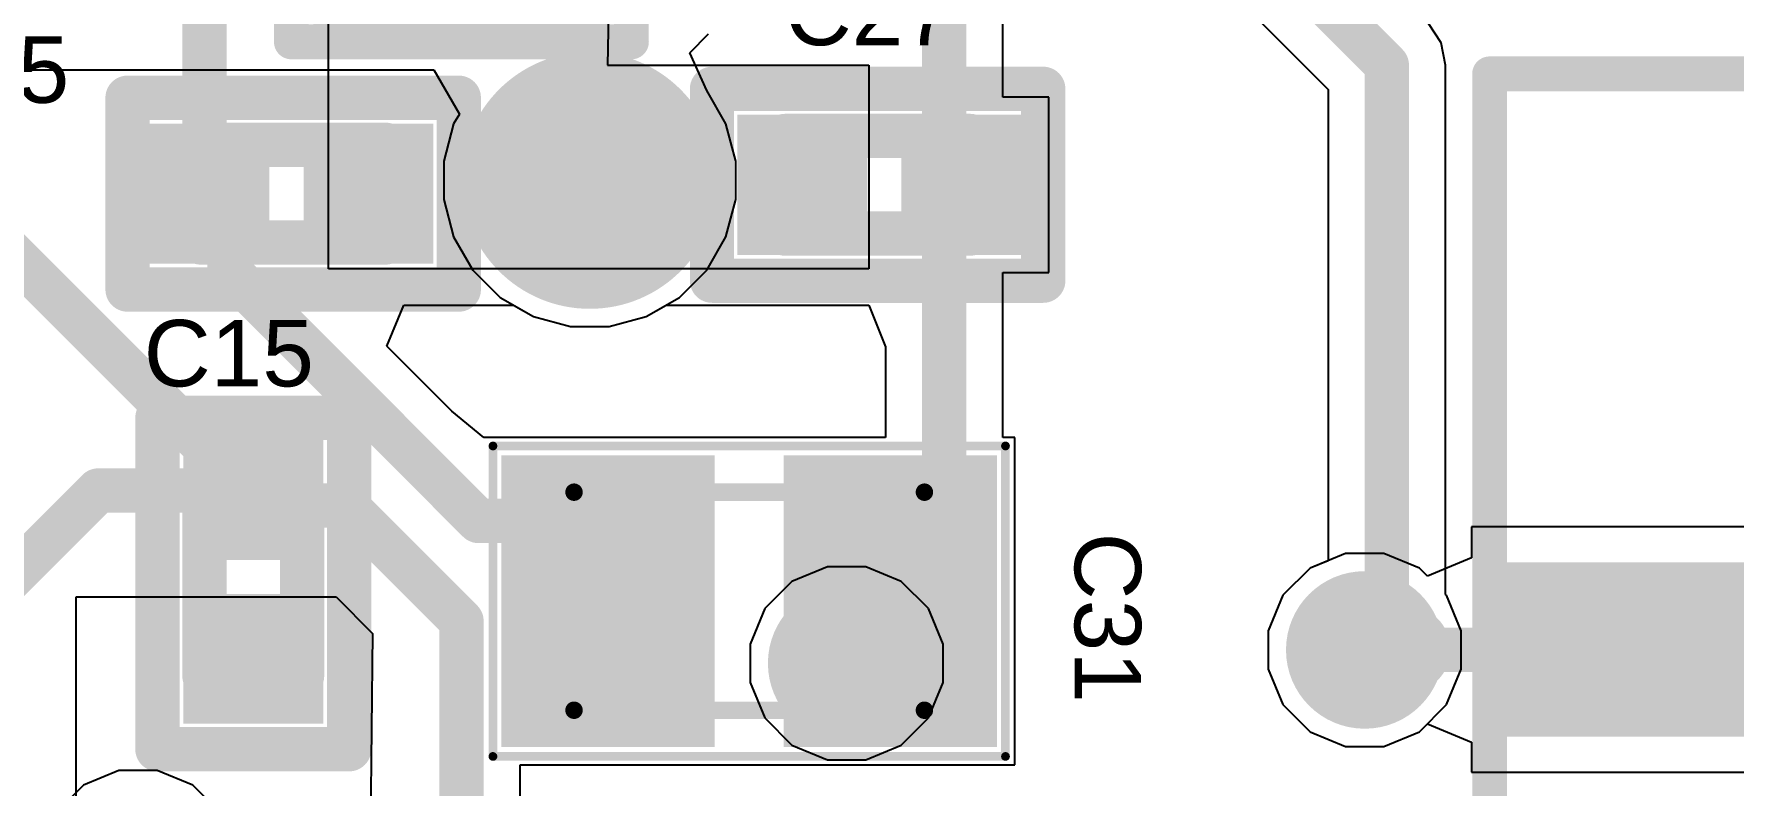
# Model space of a CAD drawing. Header units: inches. Extents: x 2.95 to 6.74, y 1.23 to 4.83.
# Drawn here: x 5.9035 to 6.2874, y 2.7843 to 2.954 of the extents above; entities that cross this region are included whole.
import ezdxf

# ---------------------------------------------------------------- set-up
doc = ezdxf.new("R2010")
doc.units = ezdxf.units.IN
doc.header["$MEASUREMENT"] = 0
for name, color, linetype in [('Bottom Layer', 5, 'Continuous'), ('Bottom Solder', 6, 'Continuous'), ('GND', 76, 'Continuous'), ('Mechanical 10', 56, 'Continuous'), ('Mechanical 12', 56, 'Continuous'), ('Mechanical 15', 56, 'Continuous'), ('PWR', 16, 'Continuous'), ('Top 3D Body', 56, 'Continuous'), ('Top Assembly', 56, 'Continuous'), ('Top Component Center', 56, 'Continuous'), ('Top Courtyard', 56, 'Continuous'), ('Top Layer', 1, 'Continuous'), ('Top Overlay', 2, 'Continuous'), ('Top Paste', 8, 'Continuous'), ('Top Solder', 216, 'Continuous'), ('Via Holes', 16, 'Continuous')]:
    doc.layers.add(name, color=color, linetype=linetype)
doc.styles.add('Arial', font='', dxfattribs={"height": 0.2})
doc.styles.get('Arial').set_extended_font_data('Arial')

# ---------------------------------------------------------------- blocks, each defined once
blk = doc.blocks.new('FP_TNPW1206__3_MFG_49')
at = {"layer": 'Top Layer'}
for points in [[(-0.0748, 0.03346), (-0.03937, 0.03346), (-0.03937, -0.03346), (-0.0748, -0.03346)], [(0.03937, 0.03346), (0.0748, 0.03346), (0.0748, -0.03346), (0.03937, -0.03346)]]:
    blk.add_hatch(color=1, dxfattribs=at).paths.add_polyline_path(points)
at = {"layer": 'Top Paste'}
for points in [[(-0.0748, 0.03346), (-0.03937, 0.03346), (-0.03937, -0.03346), (-0.0748, -0.03346)], [(0.03937, 0.03346), (0.0748, 0.03346), (0.0748, -0.03346), (0.03937, -0.03346)]]:
    blk.add_hatch(color=8, dxfattribs=at).paths.add_polyline_path(points)
at = {"layer": 'Top Solder'}
for points in [[(-0.0748, 0.03346), (-0.03937, 0.03346), (-0.03937, -0.03346), (-0.0748, -0.03346)], [(0.03937, 0.03346), (0.0748, 0.03346), (0.0748, -0.03346), (0.03937, -0.03346)]]:
    blk.add_hatch(color=216, dxfattribs=at).paths.add_polyline_path(points)
at = {"layer": 'Top 3D Body'}
for points in [[(-0.06496, 0.03445, 0.00787, 0.00787, 0), (0.06496, 0.03445, 0.00787, 0.00787, 0)], [(-0.06496, 0.03445, 0.00787, 0.00787, 0), (-0.06496, -0.03445, 0.00787, 0.00787, 0)], [(0.06496, 0.03445, 0.00787, 0.00787, 0), (0.06496, -0.03445, 0.00787, 0.00787, 0)], [(-0.06496, -0.03445, 0.00787, 0.00787, 0), (0.06496, -0.03445, 0.00787, 0.00787, 0)]]:
    blk.add_lwpolyline(points, format="xyseb", dxfattribs=at)
for points in [[(-0.06693, 0.03445, 0.00394, 0.00394, 1), (-0.06299, 0.03445, 0.00394, 0.00394, 1)], [(-0.06693, 0.03445, 0.00394, 0.00394, 1), (-0.06299, 0.03445, 0.00394, 0.00394, 1)], [(0.06299, 0.03445, 0.00394, 0.00394, 1), (0.06693, 0.03445, 0.00394, 0.00394, 1)], [(0.06299, 0.03445, 0.00394, 0.00394, 1), (0.06693, 0.03445, 0.00394, 0.00394, 1)], [(-0.06693, -0.03445, 0.00394, 0.00394, 1), (-0.06299, -0.03445, 0.00394, 0.00394, 1)], [(-0.06693, -0.03445, 0.00394, 0.00394, 1), (-0.06299, -0.03445, 0.00394, 0.00394, 1)], [(0.06299, -0.03445, 0.00394, 0.00394, 1), (0.06693, -0.03445, 0.00394, 0.00394, 1)], [(0.06299, -0.03445, 0.00394, 0.00394, 1), (0.06693, -0.03445, 0.00394, 0.00394, 1)]]:
    blk.add_lwpolyline(points, format="xyseb", close=True, dxfattribs=at)
at = {"layer": 'Top Assembly'}
for points in [[(-0.07874, 0.03839, 0.00787, 0.00787, 0), (0.07874, 0.03839, 0.00787, 0.00787, 0)], [(-0.07874, 0.03839, 0.00787, 0.00787, 0), (-0.07874, -0.03839, 0.00787, 0.00787, 0)], [(0.07874, 0.03839, 0.00787, 0.00787, 0), (0.07874, -0.03839, 0.00787, 0.00787, 0)], [(-0.07874, -0.03839, 0.00787, 0.00787, 0), (0.07874, -0.03839, 0.00787, 0.00787, 0)]]:
    blk.add_lwpolyline(points, format="xyseb", dxfattribs=at)
for points in [[(-0.08071, 0.03839, 0.00394, 0.00394, 1), (-0.07677, 0.03839, 0.00394, 0.00394, 1)], [(-0.08071, 0.03839, 0.00394, 0.00394, 1), (-0.07677, 0.03839, 0.00394, 0.00394, 1)], [(0.07677, 0.03839, 0.00394, 0.00394, 1), (0.08071, 0.03839, 0.00394, 0.00394, 1)], [(0.07677, 0.03839, 0.00394, 0.00394, 1), (0.08071, 0.03839, 0.00394, 0.00394, 1)], [(-0.08071, -0.03839, 0.00394, 0.00394, 1), (-0.07677, -0.03839, 0.00394, 0.00394, 1)], [(-0.08071, -0.03839, 0.00394, 0.00394, 1), (-0.07677, -0.03839, 0.00394, 0.00394, 1)], [(0.07677, -0.03839, 0.00394, 0.00394, 1), (0.08071, -0.03839, 0.00394, 0.00394, 1)], [(0.07677, -0.03839, 0.00394, 0.00394, 1), (0.08071, -0.03839, 0.00394, 0.00394, 1)]]:
    blk.add_lwpolyline(points, format="xyseb", close=True, dxfattribs=at)
at = {"layer": 'Top Component Center'}
for points in [[(0, 0.01969, 0.00394, 0.00394, 0), (0, -0.01969, 0.00394, 0.00394, 0)], [(-0.01969, 0, 0.00394, 0.00394, 0), (0.01969, 0, 0.00394, 0.00394, 0)]]:
    blk.add_lwpolyline(points, format="xyseb", dxfattribs=at)
for points in [[(-0.00098, 0.01969, 0.00197, 0.00197, 1), (0.00098, 0.01969, 0.00197, 0.00197, 1)], [(-0.02067, 0, 0.00197, 0.00197, 1), (-0.0187, 0, 0.00197, 0.00197, 1)], [(0.0187, 0, 0.00197, 0.00197, 1), (0.02067, 0, 0.00197, 0.00197, 1)], [(-0.00098, -0.01969, 0.00197, 0.00197, 1), (0.00098, -0.01969, 0.00197, 0.00197, 1)]]:
    blk.add_lwpolyline(points, format="xyseb", close=True, dxfattribs=at)
at = {"layer": 'Top Courtyard'}
for points in [[(-0.07874, 0.03839, 0.00787, 0.00787, 0), (0.07874, 0.03839, 0.00787, 0.00787, 0)], [(-0.07874, 0.03839, 0.00787, 0.00787, 0), (-0.07874, -0.03839, 0.00787, 0.00787, 0)], [(0.07874, 0.03839, 0.00787, 0.00787, 0), (0.07874, -0.03839, 0.00787, 0.00787, 0)], [(-0.07874, -0.03839, 0.00787, 0.00787, 0), (0.07874, -0.03839, 0.00787, 0.00787, 0)]]:
    blk.add_lwpolyline(points, format="xyseb", dxfattribs=at)
for points in [[(-0.08071, 0.03839, 0.00394, 0.00394, 1), (-0.07677, 0.03839, 0.00394, 0.00394, 1)], [(-0.08071, 0.03839, 0.00394, 0.00394, 1), (-0.07677, 0.03839, 0.00394, 0.00394, 1)], [(0.07677, 0.03839, 0.00394, 0.00394, 1), (0.08071, 0.03839, 0.00394, 0.00394, 1)], [(0.07677, 0.03839, 0.00394, 0.00394, 1), (0.08071, 0.03839, 0.00394, 0.00394, 1)], [(-0.08071, -0.03839, 0.00394, 0.00394, 1), (-0.07677, -0.03839, 0.00394, 0.00394, 1)], [(-0.08071, -0.03839, 0.00394, 0.00394, 1), (-0.07677, -0.03839, 0.00394, 0.00394, 1)], [(0.07677, -0.03839, 0.00394, 0.00394, 1), (0.08071, -0.03839, 0.00394, 0.00394, 1)], [(0.07677, -0.03839, 0.00394, 0.00394, 1), (0.08071, -0.03839, 0.00394, 0.00394, 1)]]:
    blk.add_lwpolyline(points, format="xyseb", close=True, dxfattribs=at)
at = {"layer": 'Top Overlay'}
for points in [[(-0.02461, 0.03445, 0.00787, 0.00787, 0), (0.02461, 0.03445, 0.00787, 0.00787, 0)], [(-0.02461, -0.03445, 0.00787, 0.00787, 0), (0.02461, -0.03445, 0.00787, 0.00787, 0)]]:
    blk.add_lwpolyline(points, format="xyseb", dxfattribs=at)
for points in [[(-0.02657, 0.03445, 0.00394, 0.00394, 1), (-0.02264, 0.03445, 0.00394, 0.00394, 1)], [(0.02264, 0.03445, 0.00394, 0.00394, 1), (0.02657, 0.03445, 0.00394, 0.00394, 1)], [(-0.02657, -0.03445, 0.00394, 0.00394, 1), (-0.02264, -0.03445, 0.00394, 0.00394, 1)], [(0.02264, -0.03445, 0.00394, 0.00394, 1), (0.02657, -0.03445, 0.00394, 0.00394, 1)]]:
    blk.add_lwpolyline(points, format="xyseb", close=True, dxfattribs=at)
at = {"layer": 'Top Assembly', "style": 'Arial'}
blk.add_text('R56', height=0.03937, dxfattribs=at).set_placement((0, 0.00044))
blk = doc.blocks.new('FP_B4B_PH_SM4_GW_TB_LF_S_MFG_105')
at = {"layer": 'Top Layer'}
for points in [[(-0.24409, 0.05906), (-0.1811, 0.05906), (-0.1811, -0.05906), (-0.24409, -0.05906)], [(0.1811, 0.05906), (0.24409, 0.05906), (0.24409, -0.05906), (0.1811, -0.05906)], [(-0.1378, 0.01969), (-0.09843, 0.01969), (-0.09843, -0.19685), (-0.1378, -0.19685)], [(-0.05906, 0.01969), (-0.01969, 0.01969), (-0.01969, -0.19685), (-0.05906, -0.19685)], [(0.01969, 0.01969), (0.05906, 0.01969), (0.05906, -0.19685), (0.01969, -0.19685)], [(0.09843, 0.01969), (0.1378, 0.01969), (0.1378, -0.19685), (0.09843, -0.19685)]]:
    blk.add_hatch(color=1, dxfattribs=at).paths.add_polyline_path(points)
at = {"layer": 'Top Paste'}
for points in [[(-0.24409, 0.05906), (-0.1811, 0.05906), (-0.1811, -0.05906), (-0.24409, -0.05906)], [(0.1811, 0.05906), (0.24409, 0.05906), (0.24409, -0.05906), (0.1811, -0.05906)], [(-0.1378, 0.01969), (-0.09843, 0.01969), (-0.09843, -0.19685), (-0.1378, -0.19685)], [(-0.05906, 0.01969), (-0.01969, 0.01969), (-0.01969, -0.19685), (-0.05906, -0.19685)], [(0.01969, 0.01969), (0.05906, 0.01969), (0.05906, -0.19685), (0.01969, -0.19685)], [(0.09843, 0.01969), (0.1378, 0.01969), (0.1378, -0.19685), (0.09843, -0.19685)]]:
    blk.add_hatch(color=8, dxfattribs=at).paths.add_polyline_path(points)
at = {"layer": 'Top Solder'}
for points in [[(-0.24409, 0.05906), (-0.1811, 0.05906), (-0.1811, -0.05906), (-0.24409, -0.05906)], [(0.1811, 0.05906), (0.24409, 0.05906), (0.24409, -0.05906), (0.1811, -0.05906)], [(-0.1378, 0.01969), (-0.09843, 0.01969), (-0.09843, -0.19685), (-0.1378, -0.19685)], [(-0.05906, 0.01969), (-0.01969, 0.01969), (-0.01969, -0.19685), (-0.05906, -0.19685)], [(0.01969, 0.01969), (0.05906, 0.01969), (0.05906, -0.19685), (0.01969, -0.19685)], [(0.09843, 0.01969), (0.1378, 0.01969), (0.1378, -0.19685), (0.09843, -0.19685)]]:
    blk.add_hatch(color=216, dxfattribs=at).paths.add_polyline_path(points)
at = {"layer": 'Top 3D Body'}
for points in [[(0.23524, 0.09843, 0.00787, 0.00787, 0), (-0.23524, 0.09843, 0.00787, 0.00787, 0)], [(-0.23524, -0.09843, 0.00787, 0.00787, 0), (-0.23524, 0.09843, 0.00787, 0.00787, 0)], [(0.23524, -0.09843, 0.00787, 0.00787, 0), (0.23524, 0.09843, 0.00787, 0.00787, 0)], [(0.23524, -0.09843, 0.00787, 0.00787, 0), (-0.23524, -0.09843, 0.00787, 0.00787, 0)]]:
    blk.add_lwpolyline(points, format="xyseb", dxfattribs=at)
for points in [[(-0.2372, 0.09843, 0.00394, 0.00394, 1), (-0.23327, 0.09843, 0.00394, 0.00394, 1)], [(-0.2372, 0.09843, 0.00394, 0.00394, 1), (-0.23327, 0.09843, 0.00394, 0.00394, 1)], [(0.23327, 0.09843, 0.00394, 0.00394, 1), (0.2372, 0.09843, 0.00394, 0.00394, 1)], [(0.23327, 0.09843, 0.00394, 0.00394, 1), (0.2372, 0.09843, 0.00394, 0.00394, 1)], [(-0.2372, -0.09843, 0.00394, 0.00394, 1), (-0.23327, -0.09843, 0.00394, 0.00394, 1)], [(-0.2372, -0.09843, 0.00394, 0.00394, 1), (-0.23327, -0.09843, 0.00394, 0.00394, 1)], [(0.23327, -0.09843, 0.00394, 0.00394, 1), (0.2372, -0.09843, 0.00394, 0.00394, 1)], [(0.23327, -0.09843, 0.00394, 0.00394, 1), (0.2372, -0.09843, 0.00394, 0.00394, 1)]]:
    blk.add_lwpolyline(points, format="xyseb", close=True, dxfattribs=at)
at = {"layer": 'Top Assembly'}
for points in [[(0.24803, 0.10236, 0.00787, 0.00787, 0), (-0.24803, 0.10236, 0.00787, 0.00787, 0)], [(-0.24803, -0.20079, 0.00787, 0.00787, 0), (-0.24803, 0.10236, 0.00787, 0.00787, 0)], [(0.24803, -0.20079, 0.00787, 0.00787, 0), (0.24803, 0.10236, 0.00787, 0.00787, 0)], [(0.24803, -0.20079, 0.00787, 0.00787, 0), (-0.24803, -0.20079, 0.00787, 0.00787, 0)]]:
    blk.add_lwpolyline(points, format="xyseb", dxfattribs=at)
for points in [[(-0.25, 0.10236, 0.00394, 0.00394, 1), (-0.24606, 0.10236, 0.00394, 0.00394, 1)], [(-0.25, 0.10236, 0.00394, 0.00394, 1), (-0.24606, 0.10236, 0.00394, 0.00394, 1)], [(0.24606, 0.10236, 0.00394, 0.00394, 1), (0.25, 0.10236, 0.00394, 0.00394, 1)], [(0.24606, 0.10236, 0.00394, 0.00394, 1), (0.25, 0.10236, 0.00394, 0.00394, 1)], [(-0.25, -0.20079, 0.00394, 0.00394, 1), (-0.24606, -0.20079, 0.00394, 0.00394, 1)], [(-0.25, -0.20079, 0.00394, 0.00394, 1), (-0.24606, -0.20079, 0.00394, 0.00394, 1)], [(0.24606, -0.20079, 0.00394, 0.00394, 1), (0.25, -0.20079, 0.00394, 0.00394, 1)], [(0.24606, -0.20079, 0.00394, 0.00394, 1), (0.25, -0.20079, 0.00394, 0.00394, 1)]]:
    blk.add_lwpolyline(points, format="xyseb", close=True, dxfattribs=at)
at = {"layer": 'Top Component Center'}
for points in [[(0, -0.01969, 0.00394, 0.00394, 0), (0, 0.01969, 0.00394, 0.00394, 0)], [(0.01969, 0, 0.00394, 0.00394, 0), (-0.01969, 0, 0.00394, 0.00394, 0)]]:
    blk.add_lwpolyline(points, format="xyseb", dxfattribs=at)
for points in [[(-0.00098, 0.01969, 0.00197, 0.00197, 1), (0.00098, 0.01969, 0.00197, 0.00197, 1)], [(-0.02067, 0, 0.00197, 0.00197, 1), (-0.0187, 0, 0.00197, 0.00197, 1)], [(0.0187, 0, 0.00197, 0.00197, 1), (0.02067, 0, 0.00197, 0.00197, 1)], [(-0.00098, -0.01969, 0.00197, 0.00197, 1), (0.00098, -0.01969, 0.00197, 0.00197, 1)]]:
    blk.add_lwpolyline(points, format="xyseb", close=True, dxfattribs=at)
at = {"layer": 'Top Courtyard'}
for points in [[(0.24803, 0.10236, 0.00787, 0.00787, 0), (-0.24803, 0.10236, 0.00787, 0.00787, 0)], [(-0.24803, -0.20079, 0.00787, 0.00787, 0), (-0.24803, 0.10236, 0.00787, 0.00787, 0)], [(0.24803, -0.20079, 0.00787, 0.00787, 0), (0.24803, 0.10236, 0.00787, 0.00787, 0)], [(0.24803, -0.20079, 0.00787, 0.00787, 0), (-0.24803, -0.20079, 0.00787, 0.00787, 0)]]:
    blk.add_lwpolyline(points, format="xyseb", dxfattribs=at)
for points in [[(-0.25, 0.10236, 0.00394, 0.00394, 1), (-0.24606, 0.10236, 0.00394, 0.00394, 1)], [(-0.25, 0.10236, 0.00394, 0.00394, 1), (-0.24606, 0.10236, 0.00394, 0.00394, 1)], [(0.24606, 0.10236, 0.00394, 0.00394, 1), (0.25, 0.10236, 0.00394, 0.00394, 1)], [(0.24606, 0.10236, 0.00394, 0.00394, 1), (0.25, 0.10236, 0.00394, 0.00394, 1)], [(-0.25, -0.20079, 0.00394, 0.00394, 1), (-0.24606, -0.20079, 0.00394, 0.00394, 1)], [(-0.25, -0.20079, 0.00394, 0.00394, 1), (-0.24606, -0.20079, 0.00394, 0.00394, 1)], [(0.24606, -0.20079, 0.00394, 0.00394, 1), (0.25, -0.20079, 0.00394, 0.00394, 1)], [(0.24606, -0.20079, 0.00394, 0.00394, 1), (0.25, -0.20079, 0.00394, 0.00394, 1)]]:
    blk.add_lwpolyline(points, format="xyseb", close=True, dxfattribs=at)
at = {"layer": 'Top Overlay'}
for points in [[(0.23524, 0.09843, 0.00787, 0.00787, 0), (-0.23524, 0.09843, 0.00787, 0.00787, 0)], [(-0.23524, 0.07382, 0.00787, 0.00787, 0), (-0.23524, 0.09843, 0.00787, 0.00787, 0)], [(0.23524, 0.07382, 0.00787, 0.00787, 0), (0.23524, 0.09843, 0.00787, 0.00787, 0)], [(-0.23524, -0.09843, 0.00787, 0.00787, 0), (-0.23524, -0.07382, 0.00787, 0.00787, 0)], [(0.23524, -0.09843, 0.00787, 0.00787, 0), (0.23524, -0.07382, 0.00787, 0.00787, 0)], [(-0.15256, -0.09843, 0.00787, 0.00787, 0), (-0.23524, -0.09843, 0.00787, 0.00787, 0)], [(0.23524, -0.09843, 0.00787, 0.00787, 0), (0.15256, -0.09843, 0.00787, 0.00787, 0)]]:
    blk.add_lwpolyline(points, format="xyseb", dxfattribs=at)
for points in [[(-0.2372, 0.09843, 0.00394, 0.00394, 1), (-0.23327, 0.09843, 0.00394, 0.00394, 1)], [(-0.2372, 0.09843, 0.00394, 0.00394, 1), (-0.23327, 0.09843, 0.00394, 0.00394, 1)], [(0.23327, 0.09843, 0.00394, 0.00394, 1), (0.2372, 0.09843, 0.00394, 0.00394, 1)], [(0.23327, 0.09843, 0.00394, 0.00394, 1), (0.2372, 0.09843, 0.00394, 0.00394, 1)], [(-0.2372, 0.07382, 0.00394, 0.00394, 1), (-0.23327, 0.07382, 0.00394, 0.00394, 1)], [(0.23327, 0.07382, 0.00394, 0.00394, 1), (0.2372, 0.07382, 0.00394, 0.00394, 1)], [(-0.2372, -0.07382, 0.00394, 0.00394, 1), (-0.23327, -0.07382, 0.00394, 0.00394, 1)], [(0.23327, -0.07382, 0.00394, 0.00394, 1), (0.2372, -0.07382, 0.00394, 0.00394, 1)], [(-0.2372, -0.09843, 0.00394, 0.00394, 1), (-0.23327, -0.09843, 0.00394, 0.00394, 1)], [(-0.2372, -0.09843, 0.00394, 0.00394, 1), (-0.23327, -0.09843, 0.00394, 0.00394, 1)], [(-0.15453, -0.09843, 0.00394, 0.00394, 1), (-0.15059, -0.09843, 0.00394, 0.00394, 1)], [(0.15059, -0.09843, 0.00394, 0.00394, 1), (0.15453, -0.09843, 0.00394, 0.00394, 1)], [(0.23327, -0.09843, 0.00394, 0.00394, 1), (0.2372, -0.09843, 0.00394, 0.00394, 1)], [(0.23327, -0.09843, 0.00394, 0.00394, 1), (0.2372, -0.09843, 0.00394, 0.00394, 1)], [(-0.11319, -0.21949, 0.00984, 0.00984, 1), (-0.12303, -0.21949, 0.00984, 0.00984, 1)], [(-0.12549, -0.21949, 0.00492, 0.00492, 1), (-0.12057, -0.21949, 0.00492, 0.00492, 1)], [(-0.11565, -0.21949, 0.00492, 0.00492, 1), (-0.11073, -0.21949, 0.00492, 0.00492, 1)]]:
    blk.add_lwpolyline(points, format="xyseb", close=True, dxfattribs=at)
at = {"layer": 'Top Assembly', "style": 'Arial'}
blk.add_text('J5', height=0.03937, dxfattribs=at).set_placement((-0.00007, -0.05619))
blk = doc.blocks.new('CAPC1005X55N_142')
at = {"layer": 'Top Layer'}
for points in [[(-0.03063, 0.01181), (-0.00937, 0.01181), (-0.00937, -0.01181), (-0.03063, -0.01181)], [(0.00638, 0.01181), (0.02764, 0.01181), (0.02764, -0.01181), (0.00638, -0.01181)]]:
    blk.add_hatch(color=1, dxfattribs=at).paths.add_polyline_path(points)
at = {"layer": 'Top Paste'}
for points in [[(-0.03063, 0.01181), (-0.00937, 0.01181), (-0.00937, -0.01181), (-0.03063, -0.01181)], [(0.00638, 0.01181), (0.02764, 0.01181), (0.02764, -0.01181), (0.00638, -0.01181)]]:
    blk.add_hatch(color=8, dxfattribs=at).paths.add_polyline_path(points)
at = {"layer": 'Top Solder'}
for points in [[(-0.03465, 0.01583), (-0.00535, 0.01583), (-0.00535, -0.01583), (-0.03465, -0.01583)], [(0.00236, 0.01583), (0.03165, 0.01583), (0.03165, -0.01583), (0.00236, -0.01583)]]:
    blk.add_hatch(color=216, dxfattribs=at).paths.add_polyline_path(points)
at = {"layer": 'Mechanical 10'}
for points in [[(-0.02087, -0.01102, 0.01, 0.01, 0), (-0.02087, 0.01102, 0.01, 0.01, 0)], [(-0.02087, 0.01102, 0.01, 0.01, 0), (0.02087, 0.01102, 0.01, 0.01, 0)], [(0.02087, -0.01102, 0.01, 0.01, 0), (0.02087, 0.01102, 0.01, 0.01, 0)], [(-0.02087, -0.01102, 0.01, 0.01, 0), (0.02087, -0.01102, 0.01, 0.01, 0)]]:
    blk.add_lwpolyline(points, format="xyseb", dxfattribs=at)
for points in [[(-0.02337, 0.01102, 0.005, 0.005, 1), (-0.01837, 0.01102, 0.005, 0.005, 1)], [(-0.02337, 0.01102, 0.005, 0.005, 1), (-0.01837, 0.01102, 0.005, 0.005, 1)], [(0.01837, 0.01102, 0.005, 0.005, 1), (0.02337, 0.01102, 0.005, 0.005, 1)], [(0.01837, 0.01102, 0.005, 0.005, 1), (0.02337, 0.01102, 0.005, 0.005, 1)], [(-0.02337, -0.01102, 0.005, 0.005, 1), (-0.01837, -0.01102, 0.005, 0.005, 1)], [(-0.02337, -0.01102, 0.005, 0.005, 1), (-0.01837, -0.01102, 0.005, 0.005, 1)], [(0.01837, -0.01102, 0.005, 0.005, 1), (0.02337, -0.01102, 0.005, 0.005, 1)], [(0.01837, -0.01102, 0.005, 0.005, 1), (0.02337, -0.01102, 0.005, 0.005, 1)]]:
    blk.add_lwpolyline(points, format="xyseb", close=True, dxfattribs=at)
at = {"layer": 'Mechanical 12'}
for points in [[(-0.0374, -0.02165, 0.01, 0.01, 0), (-0.0374, 0.02165, 0.01, 0.01, 0)], [(-0.0374, 0.02165, 0.01, 0.01, 0), (0.0374, 0.02165, 0.01, 0.01, 0)], [(0.0374, -0.02165, 0.01, 0.01, 0), (0.0374, 0.02165, 0.01, 0.01, 0)], [(-0.0374, -0.02165, 0.01, 0.01, 0), (0.0374, -0.02165, 0.01, 0.01, 0)]]:
    blk.add_lwpolyline(points, format="xyseb", dxfattribs=at)
for points in [[(-0.0399, 0.02165, 0.005, 0.005, 1), (-0.0349, 0.02165, 0.005, 0.005, 1)], [(-0.0399, 0.02165, 0.005, 0.005, 1), (-0.0349, 0.02165, 0.005, 0.005, 1)], [(0.0349, 0.02165, 0.005, 0.005, 1), (0.0399, 0.02165, 0.005, 0.005, 1)], [(0.0349, 0.02165, 0.005, 0.005, 1), (0.0399, 0.02165, 0.005, 0.005, 1)], [(-0.0399, -0.02165, 0.005, 0.005, 1), (-0.0349, -0.02165, 0.005, 0.005, 1)], [(-0.0399, -0.02165, 0.005, 0.005, 1), (-0.0349, -0.02165, 0.005, 0.005, 1)], [(0.0349, -0.02165, 0.005, 0.005, 1), (0.0399, -0.02165, 0.005, 0.005, 1)], [(0.0349, -0.02165, 0.005, 0.005, 1), (0.0399, -0.02165, 0.005, 0.005, 1)]]:
    blk.add_lwpolyline(points, format="xyseb", close=True, dxfattribs=at)
blk = doc.blocks.new('CAPC2012X94N_146')
at = {"layer": 'Top Layer'}
for points in [[(-0.05197, -0.02894), (-0.05197, 0.02894), (-0.01181, 0.02894), (-0.01181, -0.02894)], [(0.01181, -0.02894), (0.01181, 0.02894), (0.05197, 0.02894), (0.05197, -0.02894)]]:
    blk.add_hatch(color=1, dxfattribs=at).paths.add_polyline_path(points)
at = {"layer": 'Top Paste'}
for points in [[(-0.05197, -0.02894), (-0.05197, 0.02894), (-0.01181, 0.02894), (-0.01181, -0.02894)], [(0.01181, -0.02894), (0.01181, 0.02894), (0.05197, 0.02894), (0.05197, -0.02894)]]:
    blk.add_hatch(color=8, dxfattribs=at).paths.add_polyline_path(points)
at = {"layer": 'Top Solder'}
for points in [[(-0.05597, -0.03294), (-0.05597, 0.03294), (-0.00781, 0.03294), (-0.00781, -0.03294)], [(0.00781, -0.03294), (0.00781, 0.03294), (0.05597, 0.03294), (0.05597, -0.03294)]]:
    blk.add_hatch(color=216, dxfattribs=at).paths.add_polyline_path(points)
at = {"layer": 'Mechanical 15'}
for points in [[(0.05787, 0.03504, 0.00197, 0.00197, 0), (-0.05787, 0.03504, 0.00197, 0.00197, 0)], [(-0.05787, 0.03504, 0.00197, 0.00197, 0), (-0.05787, -0.03504, 0.00197, 0.00197, 0)], [(0.05787, 0.03504, 0.00197, 0.00197, 0), (0.05787, -0.03504, 0.00197, 0.00197, 0)], [(0.05787, -0.03504, 0.00197, 0.00197, 0), (-0.05787, -0.03504, 0.00197, 0.00197, 0)]]:
    blk.add_lwpolyline(points, format="xyseb", dxfattribs=at)
for points in [[(-0.05837, 0.03504, 0.000984, 0.000984, 1), (-0.05738, 0.03504, 0.000984, 0.000984, 1)], [(-0.05837, 0.03504, 0.000984, 0.000984, 1), (-0.05738, 0.03504, 0.000984, 0.000984, 1)], [(0.05738, 0.03504, 0.000984, 0.000984, 1), (0.05837, 0.03504, 0.000984, 0.000984, 1)], [(0.05738, 0.03504, 0.000984, 0.000984, 1), (0.05837, 0.03504, 0.000984, 0.000984, 1)], [(-0.05837, -0.03504, 0.000984, 0.000984, 1), (-0.05738, -0.03504, 0.000984, 0.000984, 1)], [(-0.05837, -0.03504, 0.000984, 0.000984, 1), (-0.05738, -0.03504, 0.000984, 0.000984, 1)], [(0.05738, -0.03504, 0.000984, 0.000984, 1), (0.05837, -0.03504, 0.000984, 0.000984, 1)], [(0.05738, -0.03504, 0.000984, 0.000984, 1), (0.05837, -0.03504, 0.000984, 0.000984, 1)]]:
    blk.add_lwpolyline(points, format="xyseb", close=True, dxfattribs=at)
at = {"layer": 'Top 3D Body'}
for points in [[(0.03957, 0.02461, 0.00394, 0.00394, 0), (-0.03957, 0.02461, 0.00394, 0.00394, 0)], [(-0.03957, 0.02461, 0.00394, 0.00394, 0), (-0.03957, -0.02461, 0.00394, 0.00394, 0)], [(0.03957, 0.02461, 0.00394, 0.00394, 0), (0.03957, -0.02461, 0.00394, 0.00394, 0)], [(0.03957, -0.02461, 0.00394, 0.00394, 0), (-0.03957, -0.02461, 0.00394, 0.00394, 0)]]:
    blk.add_lwpolyline(points, format="xyseb", dxfattribs=at)
for points in [[(-0.04055, 0.02461, 0.00197, 0.00197, 1), (-0.03858, 0.02461, 0.00197, 0.00197, 1)], [(-0.04055, 0.02461, 0.00197, 0.00197, 1), (-0.03858, 0.02461, 0.00197, 0.00197, 1)], [(0.03858, 0.02461, 0.00197, 0.00197, 1), (0.04055, 0.02461, 0.00197, 0.00197, 1)], [(0.03858, 0.02461, 0.00197, 0.00197, 1), (0.04055, 0.02461, 0.00197, 0.00197, 1)], [(-0.04055, -0.02461, 0.00197, 0.00197, 1), (-0.03858, -0.02461, 0.00197, 0.00197, 1)], [(-0.04055, -0.02461, 0.00197, 0.00197, 1), (-0.03858, -0.02461, 0.00197, 0.00197, 1)], [(0.03858, -0.02461, 0.00197, 0.00197, 1), (0.04055, -0.02461, 0.00197, 0.00197, 1)], [(0.03858, -0.02461, 0.00197, 0.00197, 1), (0.04055, -0.02461, 0.00197, 0.00197, 1)]]:
    blk.add_lwpolyline(points, format="xyseb", close=True, dxfattribs=at)
blk = doc.blocks.new('CAPC1005X55N_150')
at = {"layer": 'Top Layer'}
for points in [[(-0.03063, 0.01181), (-0.00937, 0.01181), (-0.00937, -0.01181), (-0.03063, -0.01181)], [(0.00638, 0.01181), (0.02764, 0.01181), (0.02764, -0.01181), (0.00638, -0.01181)]]:
    blk.add_hatch(color=1, dxfattribs=at).paths.add_polyline_path(points)
at = {"layer": 'Top Paste'}
for points in [[(-0.03063, 0.01181), (-0.00937, 0.01181), (-0.00937, -0.01181), (-0.03063, -0.01181)], [(0.00638, 0.01181), (0.02764, 0.01181), (0.02764, -0.01181), (0.00638, -0.01181)]]:
    blk.add_hatch(color=8, dxfattribs=at).paths.add_polyline_path(points)
at = {"layer": 'Top Solder'}
for points in [[(-0.03465, 0.01583), (-0.00535, 0.01583), (-0.00535, -0.01583), (-0.03465, -0.01583)], [(0.00236, 0.01583), (0.03165, 0.01583), (0.03165, -0.01583), (0.00236, -0.01583)]]:
    blk.add_hatch(color=216, dxfattribs=at).paths.add_polyline_path(points)
at = {"layer": 'Mechanical 10'}
for points in [[(-0.02087, 0.01102, 0.01, 0.01, 0), (-0.02087, -0.01102, 0.01, 0.01, 0)], [(0.02087, 0.01102, 0.01, 0.01, 0), (-0.02087, 0.01102, 0.01, 0.01, 0)], [(0.02087, 0.01102, 0.01, 0.01, 0), (0.02087, -0.01102, 0.01, 0.01, 0)], [(0.02087, -0.01102, 0.01, 0.01, 0), (-0.02087, -0.01102, 0.01, 0.01, 0)]]:
    blk.add_lwpolyline(points, format="xyseb", dxfattribs=at)
for points in [[(-0.02337, 0.01102, 0.005, 0.005, 1), (-0.01837, 0.01102, 0.005, 0.005, 1)], [(-0.02337, 0.01102, 0.005, 0.005, 1), (-0.01837, 0.01102, 0.005, 0.005, 1)], [(0.01837, 0.01102, 0.005, 0.005, 1), (0.02337, 0.01102, 0.005, 0.005, 1)], [(0.01837, 0.01102, 0.005, 0.005, 1), (0.02337, 0.01102, 0.005, 0.005, 1)], [(-0.02337, -0.01102, 0.005, 0.005, 1), (-0.01837, -0.01102, 0.005, 0.005, 1)], [(-0.02337, -0.01102, 0.005, 0.005, 1), (-0.01837, -0.01102, 0.005, 0.005, 1)], [(0.01837, -0.01102, 0.005, 0.005, 1), (0.02337, -0.01102, 0.005, 0.005, 1)], [(0.01837, -0.01102, 0.005, 0.005, 1), (0.02337, -0.01102, 0.005, 0.005, 1)]]:
    blk.add_lwpolyline(points, format="xyseb", close=True, dxfattribs=at)
at = {"layer": 'Mechanical 12'}
for points in [[(-0.0374, 0.02165, 0.01, 0.01, 0), (-0.0374, -0.02165, 0.01, 0.01, 0)], [(0.0374, 0.02165, 0.01, 0.01, 0), (-0.0374, 0.02165, 0.01, 0.01, 0)], [(0.0374, 0.02165, 0.01, 0.01, 0), (0.0374, -0.02165, 0.01, 0.01, 0)], [(0.0374, -0.02165, 0.01, 0.01, 0), (-0.0374, -0.02165, 0.01, 0.01, 0)]]:
    blk.add_lwpolyline(points, format="xyseb", dxfattribs=at)
for points in [[(-0.0399, 0.02165, 0.005, 0.005, 1), (-0.0349, 0.02165, 0.005, 0.005, 1)], [(-0.0399, 0.02165, 0.005, 0.005, 1), (-0.0349, 0.02165, 0.005, 0.005, 1)], [(0.0349, 0.02165, 0.005, 0.005, 1), (0.0399, 0.02165, 0.005, 0.005, 1)], [(0.0349, 0.02165, 0.005, 0.005, 1), (0.0399, 0.02165, 0.005, 0.005, 1)], [(-0.0399, -0.02165, 0.005, 0.005, 1), (-0.0349, -0.02165, 0.005, 0.005, 1)], [(-0.0399, -0.02165, 0.005, 0.005, 1), (-0.0349, -0.02165, 0.005, 0.005, 1)], [(0.0349, -0.02165, 0.005, 0.005, 1), (0.0399, -0.02165, 0.005, 0.005, 1)], [(0.0349, -0.02165, 0.005, 0.005, 1), (0.0399, -0.02165, 0.005, 0.005, 1)]]:
    blk.add_lwpolyline(points, format="xyseb", close=True, dxfattribs=at)
blk = doc.blocks.new('CAPC1005X55N_162')
at = {"layer": 'Top Layer'}
for points in [[(-0.03063, 0.01181), (-0.00937, 0.01181), (-0.00937, -0.01181), (-0.03063, -0.01181)], [(0.00638, 0.01181), (0.02764, 0.01181), (0.02764, -0.01181), (0.00638, -0.01181)]]:
    blk.add_hatch(color=1, dxfattribs=at).paths.add_polyline_path(points)
at = {"layer": 'Top Paste'}
for points in [[(-0.03063, 0.01181), (-0.00937, 0.01181), (-0.00937, -0.01181), (-0.03063, -0.01181)], [(0.00638, 0.01181), (0.02764, 0.01181), (0.02764, -0.01181), (0.00638, -0.01181)]]:
    blk.add_hatch(color=8, dxfattribs=at).paths.add_polyline_path(points)
at = {"layer": 'Top Solder'}
for points in [[(-0.03465, 0.01583), (-0.00535, 0.01583), (-0.00535, -0.01583), (-0.03465, -0.01583)], [(0.00236, 0.01583), (0.03165, 0.01583), (0.03165, -0.01583), (0.00236, -0.01583)]]:
    blk.add_hatch(color=216, dxfattribs=at).paths.add_polyline_path(points)
at = {"layer": 'Mechanical 10'}
for points in [[(-0.02087, -0.01102, 0.01, 0.01, 0), (-0.02087, 0.01102, 0.01, 0.01, 0)], [(0.02087, 0.01102, 0.01, 0.01, 0), (-0.02087, 0.01102, 0.01, 0.01, 0)], [(0.02087, -0.01102, 0.01, 0.01, 0), (0.02087, 0.01102, 0.01, 0.01, 0)], [(0.02087, -0.01102, 0.01, 0.01, 0), (-0.02087, -0.01102, 0.01, 0.01, 0)]]:
    blk.add_lwpolyline(points, format="xyseb", dxfattribs=at)
for points in [[(-0.02337, 0.01102, 0.005, 0.005, 1), (-0.01837, 0.01102, 0.005, 0.005, 1)], [(-0.02337, 0.01102, 0.005, 0.005, 1), (-0.01837, 0.01102, 0.005, 0.005, 1)], [(0.01837, 0.01102, 0.005, 0.005, 1), (0.02337, 0.01102, 0.005, 0.005, 1)], [(0.01837, 0.01102, 0.005, 0.005, 1), (0.02337, 0.01102, 0.005, 0.005, 1)], [(-0.02337, -0.01102, 0.005, 0.005, 1), (-0.01837, -0.01102, 0.005, 0.005, 1)], [(-0.02337, -0.01102, 0.005, 0.005, 1), (-0.01837, -0.01102, 0.005, 0.005, 1)], [(0.01837, -0.01102, 0.005, 0.005, 1), (0.02337, -0.01102, 0.005, 0.005, 1)], [(0.01837, -0.01102, 0.005, 0.005, 1), (0.02337, -0.01102, 0.005, 0.005, 1)]]:
    blk.add_lwpolyline(points, format="xyseb", close=True, dxfattribs=at)
at = {"layer": 'Mechanical 12'}
for points in [[(-0.0374, -0.02165, 0.01, 0.01, 0), (-0.0374, 0.02165, 0.01, 0.01, 0)], [(0.0374, 0.02165, 0.01, 0.01, 0), (-0.0374, 0.02165, 0.01, 0.01, 0)], [(0.0374, -0.02165, 0.01, 0.01, 0), (0.0374, 0.02165, 0.01, 0.01, 0)], [(0.0374, -0.02165, 0.01, 0.01, 0), (-0.0374, -0.02165, 0.01, 0.01, 0)]]:
    blk.add_lwpolyline(points, format="xyseb", dxfattribs=at)
for points in [[(-0.0399, 0.02165, 0.005, 0.005, 1), (-0.0349, 0.02165, 0.005, 0.005, 1)], [(-0.0399, 0.02165, 0.005, 0.005, 1), (-0.0349, 0.02165, 0.005, 0.005, 1)], [(0.0349, 0.02165, 0.005, 0.005, 1), (0.0399, 0.02165, 0.005, 0.005, 1)], [(0.0349, 0.02165, 0.005, 0.005, 1), (0.0399, 0.02165, 0.005, 0.005, 1)], [(-0.0399, -0.02165, 0.005, 0.005, 1), (-0.0349, -0.02165, 0.005, 0.005, 1)], [(-0.0399, -0.02165, 0.005, 0.005, 1), (-0.0349, -0.02165, 0.005, 0.005, 1)], [(0.0349, -0.02165, 0.005, 0.005, 1), (0.0399, -0.02165, 0.005, 0.005, 1)], [(0.0349, -0.02165, 0.005, 0.005, 1), (0.0399, -0.02165, 0.005, 0.005, 1)]]:
    blk.add_lwpolyline(points, format="xyseb", close=True, dxfattribs=at)

msp = doc.modelspace()

# ---------------------------------------------------------------- hatches: boundary and pattern name
at = {"layer": 'Bottom Layer'}
h = msp.add_hatch(color=5, dxfattribs=at)
edge = h.paths.add_edge_path()
edge.add_arc((6.029, 2.921), 0.025, 0, 360)
h = msp.add_hatch(color=5, dxfattribs=at)
edge = h.paths.add_edge_path()
edge.add_arc((6.087, 2.812), 0.01378, 0, 360)
h = msp.add_hatch(color=5, dxfattribs=at)
edge = h.paths.add_edge_path()
edge.add_arc((6.204, 2.815), 0.01378, 0, 360)
at = {"layer": 'Bottom Solder'}
h = msp.add_hatch(color=6, dxfattribs=at)
edge = h.paths.add_edge_path()
edge.add_arc((6.029, 2.921), 0.029, 0, 360)
h = msp.add_hatch(color=6, dxfattribs=at)
edge = h.paths.add_edge_path()
edge.add_arc((6.087, 2.812), 0.01778, 0, 360)
h = msp.add_hatch(color=6, dxfattribs=at)
edge = h.paths.add_edge_path()
edge.add_arc((6.204, 2.815), 0.01778, 0, 360)
at = {"layer": 'GND'}
h = msp.add_hatch(color=76, dxfattribs=at)
edge = h.paths.add_edge_path()
edge.add_arc((6.204, 2.815), 0.01591, 0, 360)
h = msp.add_hatch(color=76, dxfattribs=at)
edge = h.paths.add_edge_path()
edge.add_arc((6.087, 2.812), 0.01591, 0, 360)
at = {"layer": 'PWR'}
h = msp.add_hatch(color=16, dxfattribs=at)
edge = h.paths.add_edge_path()
edge.add_arc((6.029, 2.921), 0.024, 0, 360)
h = msp.add_hatch(color=16, dxfattribs=at)
edge = h.paths.add_edge_path()
edge.add_arc((6.204, 2.815), 0.01591, 0, 360)
h = msp.add_hatch(color=16, dxfattribs=at)
edge = h.paths.add_edge_path()
edge.add_arc((6.087, 2.812), 0.01591, 0, 360)
at = {"layer": 'Top Layer'}
h = msp.add_hatch(color=1, dxfattribs=at)
edge = h.paths.add_edge_path()
edge.add_arc((6.029, 2.921), 0.025, 0, 360)
h = msp.add_hatch(color=1, dxfattribs=at)
edge = h.paths.add_edge_path()
edge.add_arc((6.087, 2.812), 0.01378, 0, 360)
h = msp.add_hatch(color=1, dxfattribs=at)
edge = h.paths.add_edge_path()
edge.add_arc((6.204, 2.815), 0.01378, 0, 360)
at = {"layer": 'Top Solder'}
h = msp.add_hatch(color=216, dxfattribs=at)
edge = h.paths.add_edge_path()
edge.add_arc((6.029, 2.921), 0.029, 0, 360)
h = msp.add_hatch(color=216, dxfattribs=at)
edge = h.paths.add_edge_path()
edge.add_arc((6.087, 2.812), 0.01778, 0, 360)
h = msp.add_hatch(color=216, dxfattribs=at)
edge = h.paths.add_edge_path()
edge.add_arc((6.204, 2.815), 0.01778, 0, 360)
at = {"layer": 'Via Holes'}
h = msp.add_hatch(color=7, dxfattribs=at)
edge = h.paths.add_edge_path()
edge.add_arc((6.029, 2.921), 0.014, 0, 360)
h = msp.add_hatch(color=7, dxfattribs=at)
edge = h.paths.add_edge_path()
edge.add_arc((6.204, 2.815), 0.00591, 0, 360)
h = msp.add_hatch(color=7, dxfattribs=at)
edge = h.paths.add_edge_path()
edge.add_arc((6.087, 2.812), 0.00591, 0, 360)

# ---------------------------------------------------------------- linework, layer by layer
at = {"layer": 'Bottom Layer'}
for p, q in [((6.13851, 2.99875), (6.19575, 2.94151)), ((6.22125, 2.95207), (6.21837, 2.95637)), ((6.05161, 2.9498), (6.0558, 2.95406)), ((6.05541, 2.94126), (6.05161, 2.9498)), ((6.22225, 2.947), (6.22125, 2.95207)), ((5.54991, 2.94597), (5.99376, 2.94597)), ((5.99376, 2.94597), (5.99954, 2.93597)), ((6.22225, 2.82755), (6.22225, 2.947)), ((6.05975, 2.93374), (6.05541, 2.94126)), ((6.19575, 2.94151), (6.19575, 2.83515)), ((5.99825, 2.93374), (5.996, 2.92534)), ((5.99954, 2.93597), (5.99825, 2.93374)), ((6.062, 2.92534), (6.05975, 2.93374)), ((5.996, 2.92534), (5.996, 2.91666)), ((6.062, 2.91666), (6.062, 2.92534)), ((5.996, 2.91666), (5.99825, 2.90826)), ((6.05975, 2.90826), (6.062, 2.91666)), ((5.99825, 2.90826), (6.00259, 2.90074)), ((6.05541, 2.90074), (6.05975, 2.90826)), ((6.00259, 2.90074), (6.00874, 2.89459)), ((6.04926, 2.89459), (6.05541, 2.90074)), ((6.00874, 2.89459), (6.01626, 2.89025)), ((6.04174, 2.89025), (6.04926, 2.89459)), ((6.01626, 2.89025), (6.02466, 2.888)), ((6.02466, 2.888), (6.03334, 2.888)), ((6.03334, 2.888), (6.04174, 2.89025)), ((6.08267, 2.83378), (6.07466, 2.83046)), ((6.09133, 2.83378), (6.08267, 2.83378)), ((6.09934, 2.83046), (6.09133, 2.83378)), ((6.19166, 2.83346), (6.18554, 2.82734)), ((6.19575, 2.83515), (6.19166, 2.83346)), ((6.07466, 2.83046), (6.06854, 2.82434)), ((6.10546, 2.82434), (6.09934, 2.83046)), ((6.18554, 2.82734), (6.18222, 2.81933)), ((6.22246, 2.82734), (6.22225, 2.82755)), ((6.22578, 2.81933), (6.22246, 2.82734)), ((6.06854, 2.82434), (6.06522, 2.81633)), ((6.10878, 2.81633), (6.10546, 2.82434)), ((6.18222, 2.81933), (6.18222, 2.81067)), ((6.22578, 2.81067), (6.22578, 2.81933)), ((6.06522, 2.81633), (6.06522, 2.80767)), ((6.10878, 2.80767), (6.10878, 2.81633)), ((6.18222, 2.81067), (6.18554, 2.80266)), ((6.22246, 2.80266), (6.22578, 2.81067)), ((6.06522, 2.80767), (6.06854, 2.79966)), ((6.10546, 2.79966), (6.10878, 2.80767)), ((6.18554, 2.80266), (6.19166, 2.79654)), ((6.21634, 2.79654), (6.22246, 2.80266)), ((6.06854, 2.79966), (6.07466, 2.79354)), ((6.09934, 2.79354), (6.10546, 2.79966)), ((6.19166, 2.79654), (6.19967, 2.79322)), ((6.20833, 2.79322), (6.21634, 2.79654)), ((6.07466, 2.79354), (6.08267, 2.79022)), ((6.09133, 2.79022), (6.09934, 2.79354)), ((6.19967, 2.79322), (6.20833, 2.79322)), ((5.92267, 2.78778), (5.91466, 2.78446)), ((5.93133, 2.78778), (5.92267, 2.78778)), ((5.93934, 2.78446), (5.93133, 2.78778)), ((6.08267, 2.79022), (6.09133, 2.79022)), ((5.91466, 2.78446), (5.90854, 2.77834)), ((5.94546, 2.77834), (5.93934, 2.78446))]:
    msp.add_line(p, q, dxfattribs=at)
for points in [[(6.144, 3.012, 0.01, 0.01, 0), (6.209, 2.947, 0.01, 0.01, 0)], [(6.209, 2.818, 0.01, 0.01, 0), (6.209, 2.947, 0.01, 0.01, 0)], [(6.206, 2.815, 0.01, 0.01, 0), (6.209, 2.818, 0.01, 0.01, 0)], [(6.204, 2.815, 0.01, 0.01, 0), (6.206, 2.815, 0.01, 0.01, 0)]]:
    msp.add_lwpolyline(points, format="xyseb", dxfattribs=at)
for points in [[(6.2065, 2.947, 0.005, 0.005, 1), (6.2115, 2.947, 0.005, 0.005, 1)], [(6.2065, 2.947, 0.005, 0.005, 1), (6.2115, 2.947, 0.005, 0.005, 1)], [(6.2065, 2.818, 0.005, 0.005, 1), (6.2115, 2.818, 0.005, 0.005, 1)], [(6.2065, 2.818, 0.005, 0.005, 1), (6.2115, 2.818, 0.005, 0.005, 1)], [(6.2015, 2.815, 0.005, 0.005, 1), (6.2065, 2.815, 0.005, 0.005, 1)], [(6.2035, 2.815, 0.005, 0.005, 1), (6.2085, 2.815, 0.005, 0.005, 1)], [(6.2035, 2.815, 0.005, 0.005, 1), (6.2085, 2.815, 0.005, 0.005, 1)]]:
    msp.add_lwpolyline(points, format="xyseb", close=True, dxfattribs=at)
at = {"layer": 'Top Layer'}
for p, q in [((5.97, 2.901), (5.97, 2.994)), ((6.03385, 2.98685), (6.033, 2.947)), ((6.12225, 2.93981), (6.12225, 2.97393)), ((6.033, 2.947), (6.092, 2.947)), ((6.092, 2.947), (6.092, 2.901)), ((6.13263, 2.93981), (6.12225, 2.93981)), ((6.13263, 2.90019), (6.13263, 2.93981)), ((6.092, 2.901), (5.97, 2.901)), ((6.12225, 2.86294), (6.12225, 2.90019)), ((6.12225, 2.90019), (6.13263, 2.90019)), ((5.98314, 2.8836), (5.98697, 2.89284)), ((5.98697, 2.89284), (6.01177, 2.89284)), ((6.01177, 2.89284), (6.01626, 2.89025)), ((6.04174, 2.89025), (6.04623, 2.89284)), ((6.04623, 2.89284), (6.092, 2.89284)), ((6.092, 2.89284), (6.09575, 2.88339)), ((6.01626, 2.89025), (6.02466, 2.888)), ((6.02466, 2.888), (6.03334, 2.888)), ((6.03334, 2.888), (6.04174, 2.89025)), ((5.99785, 2.8689), (5.98314, 2.8836)), ((6.09575, 2.88339), (6.09575, 2.86294)), ((6.00503, 2.86294), (5.99785, 2.8689)), ((6.06119, 2.86294), (6.00503, 2.86294)), ((6.00503, 2.86294), (6.00503, 2.86294)), ((6.00503, 2.86294), (6.00503, 2.86294)), ((6.06881, 2.86294), (6.06119, 2.86294)), ((6.06119, 2.86294), (6.06119, 2.86294)), ((6.07119, 2.86294), (6.06881, 2.86294)), ((6.06881, 2.86294), (6.06881, 2.86294)), ((6.09575, 2.86294), (6.07119, 2.86294)), ((6.12497, 2.86294), (6.12225, 2.86294)), ((6.12497, 2.78906), (6.12497, 2.86294)), ((6.46068, 2.8428), (6.22815, 2.8428)), ((6.22815, 2.8428), (6.22815, 2.83579)), ((6.19166, 2.83346), (6.18554, 2.82734)), ((6.19967, 2.83678), (6.19166, 2.83346)), ((6.20833, 2.83678), (6.19967, 2.83678)), ((6.21634, 2.83346), (6.20833, 2.83678)), ((6.21815, 2.83165), (6.21634, 2.83346)), ((6.22815, 2.83579), (6.21815, 2.83165)), ((5.913, 2.708), (5.913, 2.827)), ((5.913, 2.827), (5.97169, 2.827)), ((5.97169, 2.827), (5.97992, 2.81871)), ((6.18554, 2.82734), (6.18222, 2.81933)), ((5.97992, 2.81871), (5.97882, 2.708)), ((6.18222, 2.81933), (6.18222, 2.81067)), ((6.18222, 2.81067), (6.18554, 2.80266)), ((6.18554, 2.80266), (6.19166, 2.79654)), ((6.19166, 2.79654), (6.19967, 2.79322)), ((6.20833, 2.79322), (6.21634, 2.79654)), ((6.21634, 2.79654), (6.21815, 2.79835)), ((6.21815, 2.79835), (6.22815, 2.79421)), ((6.19967, 2.79322), (6.20833, 2.79322)), ((6.22815, 2.79421), (6.22815, 2.78743)), ((6.01329, 2.76693), (6.01329, 2.78906)), ((6.01329, 2.78906), (6.06119, 2.78906)), ((6.06119, 2.78906), (6.06119, 2.78906)), ((6.06119, 2.78906), (6.06881, 2.78906)), ((6.06881, 2.78906), (6.06881, 2.78906)), ((6.06881, 2.78906), (6.07119, 2.78906)), ((6.07119, 2.78906), (6.12497, 2.78906)), ((6.22815, 2.78743), (6.46068, 2.78743))]:
    msp.add_line(p, q, dxfattribs=at)
for points in [[(6.109, 2.919, 0.01, 0.01, 0), (6.109, 2.98963, 0.01, 0.01, 0)], [(5.94201, 2.918, 0.01, 0.01, 0), (5.94201, 2.9636, 0.01, 0.01, 0)], [(5.866, 2.937, 0.01, 0.01, 0), (5.955, 2.848, 0.01, 0.01, 0)], [(6.109, 2.83811, 0.01, 0.01, 0), (6.109, 2.919, 0.01, 0.01, 0)], [(5.94733, 2.91268, 0.01, 0.01, 0), (5.94764, 2.91237, 0.01, 0.01, 0)], [(5.94764, 2.90036, 0.01, 0.01, 0), (5.94764, 2.91237, 0.01, 0.01, 0)], [(5.94764, 2.90036, 0.01, 0.01, 0), (6.00389, 2.84411, 0.01, 0.01, 0)], [(5.869, 2.802, 0.01, 0.01, 0), (5.918, 2.851, 0.01, 0.01, 0)], [(5.918, 2.851, 0.01, 0.01, 0), (5.951, 2.851, 0.01, 0.01, 0)], [(5.95641, 2.84759, 0.01, 0.01, 0), (5.97395, 2.84759, 0.01, 0.01, 0)], [(5.97395, 2.84759, 0.01, 0.01, 0), (6.00003, 2.82151, 0.01, 0.01, 0)], [(6.00389, 2.84411, 0.01, 0.01, 0), (6.01803, 2.84411, 0.01, 0.01, 0)], [(6.01803, 2.84411, 0.01, 0.01, 0), (6.032, 2.83014, 0.01, 0.01, 0)], [(6.09689, 2.826, 0.01, 0.01, 0), (6.109, 2.83811, 0.01, 0.01, 0)], [(6.032, 2.827, 0.01, 0.01, 0), (6.032, 2.83014, 0.01, 0.01, 0)], [(6.00003, 2.76144, 0.01, 0.01, 0), (6.00003, 2.82151, 0.01, 0.01, 0)], [(6.204, 2.815, 0.01, 0.01, 0), (6.32431, 2.815, 0.01, 0.01, 0)]]:
    msp.add_lwpolyline(points, format="xyseb", dxfattribs=at)
for points in [[(5.93951, 2.918, 0.005, 0.005, 1), (5.94451, 2.918, 0.005, 0.005, 1)], [(6.1065, 2.919, 0.005, 0.005, 1), (6.1115, 2.919, 0.005, 0.005, 1)], [(6.1065, 2.919, 0.005, 0.005, 1), (6.1115, 2.919, 0.005, 0.005, 1)], [(5.94483, 2.91268, 0.005, 0.005, 1), (5.94983, 2.91268, 0.005, 0.005, 1)], [(5.94514, 2.91237, 0.005, 0.005, 1), (5.95014, 2.91237, 0.005, 0.005, 1)], [(5.94514, 2.91237, 0.005, 0.005, 1), (5.95014, 2.91237, 0.005, 0.005, 1)], [(5.94514, 2.90036, 0.005, 0.005, 1), (5.95014, 2.90036, 0.005, 0.005, 1)], [(5.94514, 2.90036, 0.005, 0.005, 1), (5.95014, 2.90036, 0.005, 0.005, 1)], [(5.9155, 2.851, 0.005, 0.005, 1), (5.9205, 2.851, 0.005, 0.005, 1)], [(5.9155, 2.851, 0.005, 0.005, 1), (5.9205, 2.851, 0.005, 0.005, 1)], [(5.9485, 2.851, 0.005, 0.005, 1), (5.9535, 2.851, 0.005, 0.005, 1)], [(5.9525, 2.848, 0.005, 0.005, 1), (5.9575, 2.848, 0.005, 0.005, 1)], [(5.95391, 2.84759, 0.005, 0.005, 1), (5.95891, 2.84759, 0.005, 0.005, 1)], [(5.97145, 2.84759, 0.005, 0.005, 1), (5.97645, 2.84759, 0.005, 0.005, 1)], [(5.97145, 2.84759, 0.005, 0.005, 1), (5.97645, 2.84759, 0.005, 0.005, 1)], [(6.00139, 2.84411, 0.005, 0.005, 1), (6.00639, 2.84411, 0.005, 0.005, 1)], [(6.00139, 2.84411, 0.005, 0.005, 1), (6.00639, 2.84411, 0.005, 0.005, 1)], [(6.01553, 2.84411, 0.005, 0.005, 1), (6.02053, 2.84411, 0.005, 0.005, 1)], [(6.01553, 2.84411, 0.005, 0.005, 1), (6.02053, 2.84411, 0.005, 0.005, 1)], [(6.1065, 2.83811, 0.005, 0.005, 1), (6.1115, 2.83811, 0.005, 0.005, 1)], [(6.1065, 2.83811, 0.005, 0.005, 1), (6.1115, 2.83811, 0.005, 0.005, 1)], [(6.0295, 2.83014, 0.005, 0.005, 1), (6.0345, 2.83014, 0.005, 0.005, 1)], [(6.0295, 2.83014, 0.005, 0.005, 1), (6.0345, 2.83014, 0.005, 0.005, 1)], [(6.0295, 2.827, 0.005, 0.005, 1), (6.0345, 2.827, 0.005, 0.005, 1)], [(6.09439, 2.826, 0.005, 0.005, 1), (6.09939, 2.826, 0.005, 0.005, 1)], [(5.99753, 2.82151, 0.005, 0.005, 1), (6.00253, 2.82151, 0.005, 0.005, 1)], [(5.99753, 2.82151, 0.005, 0.005, 1), (6.00253, 2.82151, 0.005, 0.005, 1)], [(6.2015, 2.815, 0.005, 0.005, 1), (6.2065, 2.815, 0.005, 0.005, 1)]]:
    msp.add_lwpolyline(points, format="xyseb", close=True, dxfattribs=at)

# ---------------------------------------------------------------- block references
for name, p, rotation in [('FP_TNPW1206__3_MFG_49', (6, 3.031), 90), ('FP_B4B_PH_SM4_GW_TB_LF_S_MFG_105', (6.433, 2.697), 270), ('CAPC1005X55N_150', (6.094, 2.92), 180), ('CAPC1005X55N_162', (5.953, 2.82999), 270), ('CAPC2012X94N_146', (6.065, 2.826), 180)]:
    msp.add_blockref(name, p, dxfattribs=dict(rotation=rotation))
msp.add_blockref('CAPC1005X55N_142', (5.96201, 2.918))

# ---------------------------------------------------------------- texts
at = {"layer": 'Top Overlay', "style": 'Arial'}
for s, p in [('C27', (6.07301, 2.9515)), ('C35', (5.87301, 2.9385)), ('C15', (5.92826, 2.87449))]:
    msp.add_text(s, height=0.015, dxfattribs=at).set_placement(p)
msp.add_text('C31', height=0.015, rotation=270, dxfattribs=at).set_placement((6.1385, 2.84149))

doc.saveas('drawing.dxf')
